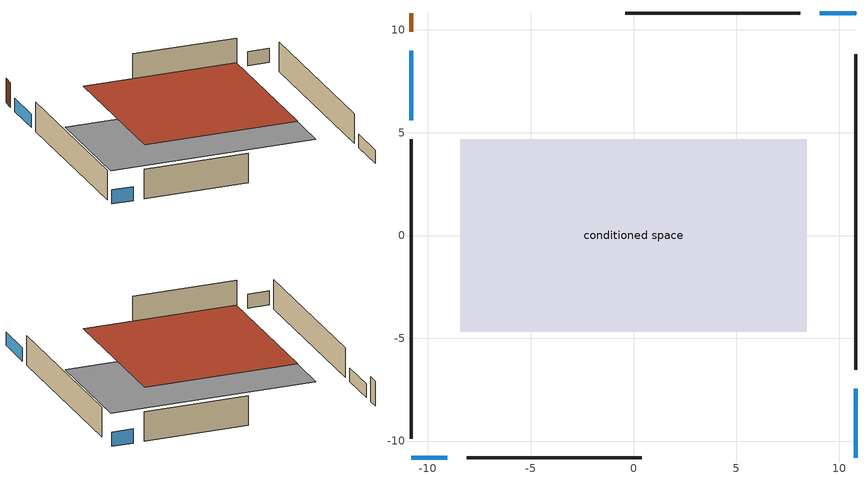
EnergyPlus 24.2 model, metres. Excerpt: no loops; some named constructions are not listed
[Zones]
conditioned space
 floor foundation (Slab1 construction): -8.43,-4.68 -8.43,4.68 8.43,4.68 8.43,-4.68 z0
 wall outside (AdiabaticWallConstruction 1): -10.82,10.82 -10.82,9.91 z0:2.03
 wall outside (AdiabaticWallConstruction): 10.82,-10.82 10.82,-7.45 / -10.82,8.98 -10.82,5.61 z0:1.1; -10.82,-10.82 -9.05,-10.82 / 10.82,10.82 9.05,10.82 z0:1.16
 wall outside (Wall1 construction): 10.82,-6.52 10.82,8.81 z0:2.44
 wall outside (Wall2 construction): -8.12,-10.82 0.4,-10.82 z0:2.44
 wall outside (Wall3 construction): -10.82,4.68 -10.82,-9.89 z0:2.44
 wall outside (Wall4 construction): 8.12,10.82 -0.4,10.82 z0:2.44
 window (WindowConstruction): 10.82,-10.82 10.82,-7.45 z0:1.1
 window (WindowConstruction 1): -10.82,-10.82 -9.05,-10.82 z0:1.16
 window (WindowConstruction 2): -10.82,8.98 -10.82,5.61 z0:1.1
 window (WindowConstruction 3): 10.82,10.82 9.05,10.82 z0:1.16
 door (Door): -10.82,10.82 -10.82,9.91 z0:2.03
 roof outside (Roof1 construction): -6.28,6.28 -6.28,-6.28 6.28,-6.28 6.28,6.28 z2.44
[Schedule:Day:Interval]
cooling season schedule day; cooling season schedule day 2; cooling season schedule default day: No, 24:00, 0
cooling season schedule day 1: No, 24:00, 1
[Schedule:Week:Daily]
cooling season schedule Week Rule - Jan1-May26: cooling season schedule day, cooling season schedule day, cooling season schedule day, cooling season schedule day, cooling season schedule day, cooling season schedule day, cooling season schedule day, cooling season schedule default day, cooling season schedule default day, cooling season schedule default day, cooling season schedule default day, cooling season schedule default day
cooling season schedule Week Rule - May27-Jun2: cooling season schedule day, cooling season schedule day, cooling season schedule day, cooling season schedule day, cooling season schedule day, cooling season schedule day 1, cooling season schedule day 1, cooling season schedule default day, cooling season schedule default day, cooling season schedule default day, cooling season schedule default day, cooling season schedule default day
cooling season schedule Week Rule - Jun3-Sep29: cooling season schedule day 1, cooling season schedule day 1, cooling season schedule day 1, cooling season schedule day 1, cooling season schedule day 1, cooling season schedule day 1, cooling season schedule day 1, cooling season schedule default day, cooling season schedule default day, cooling season schedule default day, cooling season schedule default day, cooling season schedule default day
cooling season schedule Week Rule - Sep30-Oct6: cooling season schedule day 1, cooling season schedule day 2, cooling season schedule day 2, cooling season schedule day 2, cooling season schedule day 2, cooling season schedule day 2, cooling season schedule day 2, cooling season schedule default day, cooling season schedule default day, cooling season schedule default day, cooling season schedule default day, cooling season schedule default day
cooling season schedule Week Rule - Oct7-Dec31: cooling season schedule day 2, cooling season schedule day 2, cooling season schedule day 2, cooling season schedule day 2, cooling season schedule day 2, cooling season schedule day 2, cooling season schedule day 2, cooling season schedule default day, cooling season schedule default day, cooling season schedule default day, cooling season schedule default day, cooling season schedule default day
[Schedule:Year]
cooling season schedule: cooling season schedule Week Rule - Jan1-May26, 1, 1, 5, 26, cooling season schedule Week Rule - May27-Jun2, 5, 27, 6, 2, cooling season schedule Week Rule - Jun3-Sep29, 6, 3, 9, 29, cooling season schedule Week Rule - Sep30-Oct6, 9, 30, 10, 6, cooling season schedule Week Rule - Oct7-Dec31, 10, 7, 12, 31
[Schedule:File]
hot_water_dishwasher: File=in.schedules.csv; Column Number=6; Rows to Skip at Top=1; Number of Hours of Data=8760; Column Separator=Comma; Interpolate to Timestep=Yes; Minutes per Item=15; Adjust Schedule for Daylight Savings=Yes
